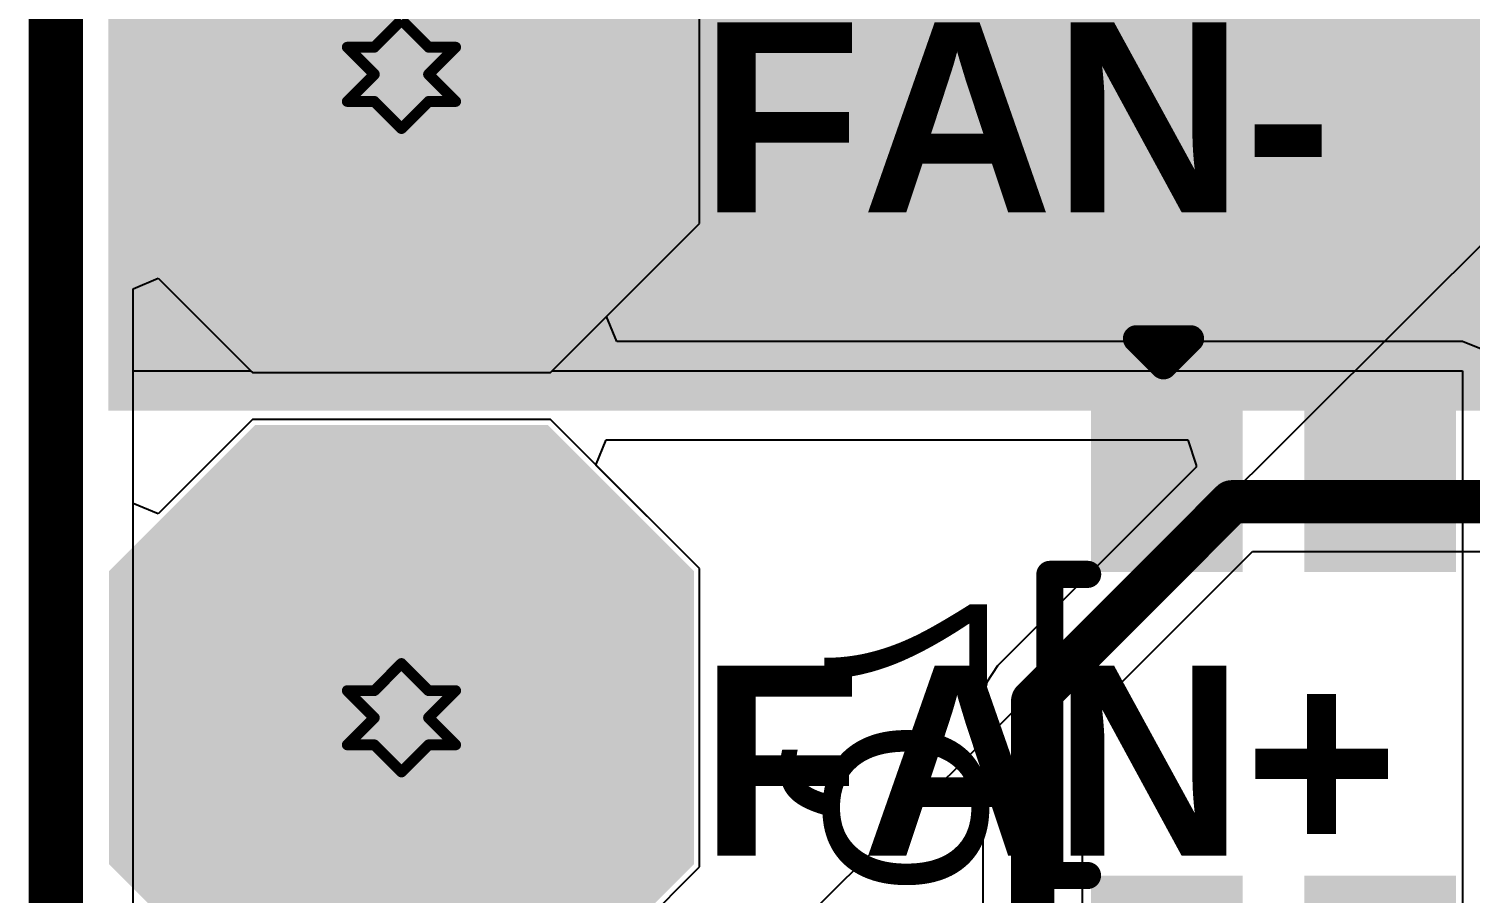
# Model space of a CAD drawing. Header units: inches. Extents: x -22 to 5433, y -13 to 5447.
# Drawn here: x -21.59 to -14.83, y 19.32 to 23.37 of the extents above; entities that cross this region are included whole.
import ezdxf

# ---------------------------------------------------------------- set-up
doc = ezdxf.new("R2010")
doc.units = ezdxf.units.IN
for name, color, linetype in [('Board_outline', 216, 'Continuous'), ('Bottom Layer', 5, 'Continuous'), ('Bottom Overlay', 54, 'Continuous'), ('Bottom Paste', 16, 'Continuous'), ('Bottom Solder', 6, 'Continuous'), ('Drill Drawing', 1, 'Continuous'), ('Ground', 16, 'Continuous'), ('Multi-Layer', 9, 'Continuous'), ('Pad Holes', 156, 'Continuous'), ('Power', 76, 'Continuous'), ('Top Layer', 1, 'Continuous'), ('Top Overlay', 2, 'Continuous'), ('Top Solder', 216, 'Continuous')]:
    doc.layers.add(name, color=color, linetype=linetype)
doc.styles.add('Arial', font='', dxfattribs={"height": 0.2})
doc.styles.add('Arial_Bold', font='', dxfattribs={"height": 0.2})
doc.styles.get('Arial').set_extended_font_data('Arial')
doc.styles.get('Arial_Bold').set_extended_font_data('Arial', bold=True)

msp = doc.modelspace()

# ---------------------------------------------------------------- hatches: boundary and pattern name
at = {"layer": 'Bottom Layer'}
for points in [[(-19.2036, 24.423), (-20.4736, 24.423), (-21.1086, 23.788), (-21.1086, 22.518), (-20.4736, 21.883), (-19.2036, 21.883), (-18.5686, 22.518), (-18.5686, 23.788)], [(-16.5054, 21.6229), (-15.9974, 21.6229), (-15.9974, 20.9239), (-16.5054, 20.9239)], [(-15.5044, 21.6229), (-14.9964, 21.6229), (-14.9964, 20.9239), (-15.5044, 20.9239)], [(-19.2036, 21.4088), (-20.4736, 21.4088), (-21.1086, 20.7738), (-21.1086, 19.5038), (-20.4736, 18.8688), (-19.2036, 18.8688), (-18.5686, 19.5038), (-18.5686, 20.7738)]]:
    msp.add_hatch(color=5, dxfattribs=at).paths.add_polyline_path(points)
at = {"layer": 'Bottom Paste'}
for points in [[(-16.5054, 21.6229), (-15.9974, 21.6229), (-15.9974, 20.9239), (-16.5054, 20.9239)], [(-15.5044, 21.6229), (-14.9964, 21.6229), (-14.9964, 20.9239), (-15.5044, 20.9239)]]:
    msp.add_hatch(color=16, dxfattribs=at).paths.add_polyline_path(points)
at = {"layer": 'Bottom Solder'}
for points in [[(-19.1528, 24.5246), (-20.5244, 24.5246), (-21.2102, 23.8388), (-21.2102, 22.4672), (-20.5244, 21.7814), (-19.1528, 21.7814), (-18.467, 22.4672), (-18.467, 23.8388)], [(-16.607, 21.7245), (-15.8958, 21.7245), (-15.8958, 20.8223), (-16.607, 20.8223)], [(-15.606, 21.7245), (-14.8948, 21.7245), (-14.8948, 20.8223), (-15.606, 20.8223)], [(-19.1528, 21.5104), (-20.5244, 21.5104), (-21.2102, 20.8246), (-21.2102, 19.453), (-20.5244, 18.7672), (-19.1528, 18.7672), (-18.467, 19.453), (-18.467, 20.8246)], [(-16.607, 19.3995), (-15.8958, 19.3995), (-15.8958, 18.4973), (-16.607, 18.4973)], [(-15.606, 19.3995), (-14.8948, 19.3995), (-14.8948, 18.4973), (-15.606, 18.4973)]]:
    msp.add_hatch(color=6, dxfattribs=at).paths.add_polyline_path(points)
at = {"layer": 'Ground'}
for points in [[(-19.2036, 24.423), (-20.4736, 24.423), (-21.1086, 23.788), (-21.1086, 22.518), (-20.4736, 21.883), (-19.2036, 21.883), (-18.5686, 22.518), (-18.5686, 23.788)], [(-19.2036, 21.4088), (-20.4736, 21.4088), (-21.1086, 20.7738), (-21.1086, 19.5038), (-20.4736, 18.8688), (-19.2036, 18.8688), (-18.5686, 19.5038), (-18.5686, 20.7738)]]:
    msp.add_hatch(color=16, dxfattribs=at).paths.add_polyline_path(points)
at = {"layer": 'Multi-Layer'}
for points in [[(-19.2036, 24.423), (-20.4736, 24.423), (-21.1086, 23.788), (-21.1086, 22.518), (-20.4736, 21.883), (-19.2036, 21.883), (-18.5686, 22.518), (-18.5686, 23.788)], [(-19.2036, 21.4088), (-20.4736, 21.4088), (-21.1086, 20.7738), (-21.1086, 19.5038), (-20.4736, 18.8688), (-19.2036, 18.8688), (-18.5686, 19.5038), (-18.5686, 20.7738)]]:
    msp.add_hatch(color=9, dxfattribs=at).paths.add_polyline_path(points)
at = {"layer": 'Pad Holes'}
h = msp.add_hatch(color=7, dxfattribs=at)
edge = h.paths.add_edge_path()
edge.add_arc((-19.8386, 23.153), 0.508, 0, 360)
h = msp.add_hatch(color=7, dxfattribs=at)
edge = h.paths.add_edge_path()
edge.add_arc((-19.8386, 20.1388), 0.508, 0, 360)
at = {"layer": 'Power'}
for points in [[(-19.2036, 24.423), (-20.4736, 24.423), (-21.1086, 23.788), (-21.1086, 22.518), (-20.4736, 21.883), (-19.2036, 21.883), (-18.5686, 22.518), (-18.5686, 23.788)], [(-19.2036, 21.4088), (-20.4736, 21.4088), (-21.1086, 20.7738), (-21.1086, 19.5038), (-20.4736, 18.8688), (-19.2036, 18.8688), (-18.5686, 19.5038), (-18.5686, 20.7738)]]:
    msp.add_hatch(color=76, dxfattribs=at).paths.add_polyline_path(points)
at = {"layer": 'Top Layer'}
for points in [[(-21.2132, 21.5774), (-13.0464, 21.5774), (-13.0464, 24.423), (-21.2132, 24.423)], [(-19.2036, 24.423), (-20.4736, 24.423), (-21.1086, 23.788), (-21.1086, 22.518), (-20.4736, 21.883), (-19.2036, 21.883), (-18.5686, 22.518), (-18.5686, 23.788)], [(-19.2036, 21.4088), (-20.4736, 21.4088), (-21.1086, 20.7738), (-21.1086, 19.5038), (-20.4736, 18.8688), (-19.2036, 18.8688), (-18.5686, 19.5038), (-18.5686, 20.7738)]]:
    msp.add_hatch(color=1, dxfattribs=at).paths.add_polyline_path(points)
at = {"layer": 'Top Solder'}
for points in [[(-19.1528, 24.5246), (-20.5244, 24.5246), (-21.2102, 23.8388), (-21.2102, 22.4672), (-20.5244, 21.7814), (-19.1528, 21.7814), (-18.467, 22.4672), (-18.467, 23.8388)], [(-19.1528, 21.5104), (-20.5244, 21.5104), (-21.2102, 20.8246), (-21.2102, 19.453), (-20.5244, 18.7672), (-19.1528, 18.7672), (-18.467, 19.453), (-18.467, 20.8246)]]:
    msp.add_hatch(color=216, dxfattribs=at).paths.add_polyline_path(points)

# ---------------------------------------------------------------- linework, layer by layer
at = {"layer": 'Board_outline'}
msp.add_lwpolyline([(-21.4584, -2.0049, 0.254, 0.254, 0), (-21.4584, 32.9924, 0.254, 0.254, 0)], format="xyseb", dxfattribs=at)
msp.add_lwpolyline([(-21.4584, -2.0049, 0.254, 0.254, 0), (-21.4584, 32.9924, 0.254, 0.254, 0)], format="xyseb", dxfattribs=at)
at = {"layer": 'Bottom Layer'}
for p, q in [((-18.4416, 22.4545), (-18.4416, 23.8515)), ((-18.8769, 22.0192), (-18.4416, 22.4545)), ((-18.8283, 21.9019), (-18.8769, 22.0192)), ((-14.8649, 21.9019), (-18.8283, 21.9019)), ((-14.7677, 21.8617), (-14.8649, 21.9019)), ((-21.0958, 18.8688), (-21.0958, 21.7644)), ((-21.0958, 21.7644), (-20.5456, 21.7644)), ((-20.5456, 21.7644), (-20.5371, 21.756)), ((-19.1401, 21.756), (-19.1317, 21.7644)), ((-19.1317, 21.7644), (-14.8649, 21.7644)), ((-14.8649, 21.7644), (-14.8649, 14.9746)), ((-20.5371, 21.756), (-19.1401, 21.756))]:
    msp.add_line(p, q, dxfattribs=at)
at = {"layer": 'Bottom Overlay'}
for points in [[(-16.3934, 21.9143, 0.127, 0.127, 0), (-16.2664, 21.7873, 0.127, 0.127, 0)], [(-16.3934, 21.9143, 0.127, 0.127, 0), (-16.1394, 21.9143, 0.127, 0.127, 0)], [(-16.2664, 21.7873, 0.127, 0.127, 0), (-16.1394, 21.9143, 0.127, 0.127, 0)], [(-16.7998, 19.3997, 0.127, 0.127, 0), (-16.7992, 20.8105, 0.127, 0.127, 0)], [(-16.7992, 20.8105, 0.127, 0.127, 0), (-16.622, 20.8105, 0.127, 0.127, 0)], [(-16.7998, 19.3997, 0.127, 0.127, 0), (-16.6226, 19.3997, 0.127, 0.127, 0)]]:
    msp.add_lwpolyline(points, format="xyseb", dxfattribs=at)
for points in [[(-16.4251, 21.9143, 0.0635, 0.0635, 1), (-16.3616, 21.9143, 0.0635, 0.0635, 1)], [(-16.4251, 21.9143, 0.0635, 0.0635, 1), (-16.3616, 21.9143, 0.0635, 0.0635, 1)], [(-16.1711, 21.9143, 0.0635, 0.0635, 1), (-16.1076, 21.9143, 0.0635, 0.0635, 1)], [(-16.1711, 21.9143, 0.0635, 0.0635, 1), (-16.1076, 21.9143, 0.0635, 0.0635, 1)], [(-16.2981, 21.7873, 0.0635, 0.0635, 1), (-16.2346, 21.7873, 0.0635, 0.0635, 1)], [(-16.2981, 21.7873, 0.0635, 0.0635, 1), (-16.2346, 21.7873, 0.0635, 0.0635, 1)], [(-16.8309, 20.8105, 0.0635, 0.0635, 1), (-16.7674, 20.8105, 0.0635, 0.0635, 1)], [(-16.8309, 20.8105, 0.0635, 0.0635, 1), (-16.7674, 20.8105, 0.0635, 0.0635, 1)], [(-16.6537, 20.8105, 0.0635, 0.0635, 1), (-16.5902, 20.8105, 0.0635, 0.0635, 1)], [(-16.8315, 19.3997, 0.0635, 0.0635, 1), (-16.768, 19.3997, 0.0635, 0.0635, 1)], [(-16.8315, 19.3997, 0.0635, 0.0635, 1), (-16.768, 19.3997, 0.0635, 0.0635, 1)], [(-16.6543, 19.3997, 0.0635, 0.0635, 1), (-16.5908, 19.3997, 0.0635, 0.0635, 1)]]:
    msp.add_lwpolyline(points, format="xyseb", close=True, dxfattribs=at)
at = {"layer": 'Bottom Solder'}
msp.add_line((-19.4386, 17.7117), (5432.8521, 5447.4931), dxfattribs=at)
at = {"layer": 'Drill Drawing'}
for points in [[(-19.9656, 23.28, 0.0508, 0.0508, 0), (-19.8386, 23.407, 0.0508, 0.0508, 0)], [(-19.8386, 23.407, 0.0508, 0.0508, 0), (-19.7116, 23.28, 0.0508, 0.0508, 0)], [(-20.0926, 23.28, 0.0508, 0.0508, 0), (-19.9656, 23.153, 0.0508, 0.0508, 0)], [(-20.0926, 23.28, 0.0508, 0.0508, 0), (-19.9656, 23.28, 0.0508, 0.0508, 0)], [(-19.7116, 23.28, 0.0508, 0.0508, 0), (-19.5846, 23.28, 0.0508, 0.0508, 0)], [(-19.7116, 23.153, 0.0508, 0.0508, 0), (-19.5846, 23.28, 0.0508, 0.0508, 0)], [(-20.0926, 23.026, 0.0508, 0.0508, 0), (-19.9656, 23.153, 0.0508, 0.0508, 0)], [(-19.7116, 23.153, 0.0508, 0.0508, 0), (-19.5846, 23.026, 0.0508, 0.0508, 0)], [(-20.0926, 23.026, 0.0508, 0.0508, 0), (-19.9656, 23.026, 0.0508, 0.0508, 0)], [(-19.9656, 23.026, 0.0508, 0.0508, 0), (-19.8386, 22.899, 0.0508, 0.0508, 0)], [(-19.8386, 22.899, 0.0508, 0.0508, 0), (-19.7116, 23.026, 0.0508, 0.0508, 0)], [(-19.7116, 23.026, 0.0508, 0.0508, 0), (-19.5846, 23.026, 0.0508, 0.0508, 0)], [(-19.9656, 20.2658, 0.0508, 0.0508, 0), (-19.8386, 20.3928, 0.0508, 0.0508, 0)], [(-19.8386, 20.3928, 0.0508, 0.0508, 0), (-19.7116, 20.2658, 0.0508, 0.0508, 0)], [(-20.0926, 20.2658, 0.0508, 0.0508, 0), (-19.9656, 20.1388, 0.0508, 0.0508, 0)], [(-20.0926, 20.2658, 0.0508, 0.0508, 0), (-19.9656, 20.2658, 0.0508, 0.0508, 0)], [(-19.7116, 20.2658, 0.0508, 0.0508, 0), (-19.5846, 20.2658, 0.0508, 0.0508, 0)], [(-19.7116, 20.1388, 0.0508, 0.0508, 0), (-19.5846, 20.2658, 0.0508, 0.0508, 0)], [(-20.0926, 20.0118, 0.0508, 0.0508, 0), (-19.9656, 20.1388, 0.0508, 0.0508, 0)], [(-19.7116, 20.1388, 0.0508, 0.0508, 0), (-19.5846, 20.0118, 0.0508, 0.0508, 0)], [(-20.0926, 20.0118, 0.0508, 0.0508, 0), (-19.9656, 20.0118, 0.0508, 0.0508, 0)], [(-19.9656, 20.0118, 0.0508, 0.0508, 0), (-19.8386, 19.8848, 0.0508, 0.0508, 0)], [(-19.8386, 19.8848, 0.0508, 0.0508, 0), (-19.7116, 20.0118, 0.0508, 0.0508, 0)], [(-19.7116, 20.0118, 0.0508, 0.0508, 0), (-19.5846, 20.0118, 0.0508, 0.0508, 0)]]:
    msp.add_lwpolyline(points, format="xyseb", dxfattribs=at)
for points in [[(-20.1053, 23.28, 0.0254, 0.0254, 1), (-20.0799, 23.28, 0.0254, 0.0254, 1)], [(-20.1053, 23.28, 0.0254, 0.0254, 1), (-20.0799, 23.28, 0.0254, 0.0254, 1)], [(-19.9783, 23.28, 0.0254, 0.0254, 1), (-19.9529, 23.28, 0.0254, 0.0254, 1)], [(-19.9783, 23.28, 0.0254, 0.0254, 1), (-19.9529, 23.28, 0.0254, 0.0254, 1)], [(-19.7243, 23.28, 0.0254, 0.0254, 1), (-19.6989, 23.28, 0.0254, 0.0254, 1)], [(-19.7243, 23.28, 0.0254, 0.0254, 1), (-19.6989, 23.28, 0.0254, 0.0254, 1)], [(-19.5973, 23.28, 0.0254, 0.0254, 1), (-19.5719, 23.28, 0.0254, 0.0254, 1)], [(-19.5973, 23.28, 0.0254, 0.0254, 1), (-19.5719, 23.28, 0.0254, 0.0254, 1)], [(-19.9783, 23.153, 0.0254, 0.0254, 1), (-19.9529, 23.153, 0.0254, 0.0254, 1)], [(-19.9783, 23.153, 0.0254, 0.0254, 1), (-19.9529, 23.153, 0.0254, 0.0254, 1)], [(-19.7243, 23.153, 0.0254, 0.0254, 1), (-19.6989, 23.153, 0.0254, 0.0254, 1)], [(-19.7243, 23.153, 0.0254, 0.0254, 1), (-19.6989, 23.153, 0.0254, 0.0254, 1)], [(-20.1053, 23.026, 0.0254, 0.0254, 1), (-20.0799, 23.026, 0.0254, 0.0254, 1)], [(-20.1053, 23.026, 0.0254, 0.0254, 1), (-20.0799, 23.026, 0.0254, 0.0254, 1)], [(-19.9783, 23.026, 0.0254, 0.0254, 1), (-19.9529, 23.026, 0.0254, 0.0254, 1)], [(-19.9783, 23.026, 0.0254, 0.0254, 1), (-19.9529, 23.026, 0.0254, 0.0254, 1)], [(-19.7243, 23.026, 0.0254, 0.0254, 1), (-19.6989, 23.026, 0.0254, 0.0254, 1)], [(-19.7243, 23.026, 0.0254, 0.0254, 1), (-19.6989, 23.026, 0.0254, 0.0254, 1)], [(-19.5973, 23.026, 0.0254, 0.0254, 1), (-19.5719, 23.026, 0.0254, 0.0254, 1)], [(-19.5973, 23.026, 0.0254, 0.0254, 1), (-19.5719, 23.026, 0.0254, 0.0254, 1)], [(-19.8513, 22.899, 0.0254, 0.0254, 1), (-19.8259, 22.899, 0.0254, 0.0254, 1)], [(-19.8513, 22.899, 0.0254, 0.0254, 1), (-19.8259, 22.899, 0.0254, 0.0254, 1)], [(-19.8513, 20.3928, 0.0254, 0.0254, 1), (-19.8259, 20.3928, 0.0254, 0.0254, 1)], [(-19.8513, 20.3928, 0.0254, 0.0254, 1), (-19.8259, 20.3928, 0.0254, 0.0254, 1)], [(-20.1053, 20.2658, 0.0254, 0.0254, 1), (-20.0799, 20.2658, 0.0254, 0.0254, 1)], [(-20.1053, 20.2658, 0.0254, 0.0254, 1), (-20.0799, 20.2658, 0.0254, 0.0254, 1)], [(-19.9783, 20.2658, 0.0254, 0.0254, 1), (-19.9529, 20.2658, 0.0254, 0.0254, 1)], [(-19.9783, 20.2658, 0.0254, 0.0254, 1), (-19.9529, 20.2658, 0.0254, 0.0254, 1)], [(-19.7243, 20.2658, 0.0254, 0.0254, 1), (-19.6989, 20.2658, 0.0254, 0.0254, 1)], [(-19.7243, 20.2658, 0.0254, 0.0254, 1), (-19.6989, 20.2658, 0.0254, 0.0254, 1)], [(-19.5973, 20.2658, 0.0254, 0.0254, 1), (-19.5719, 20.2658, 0.0254, 0.0254, 1)], [(-19.5973, 20.2658, 0.0254, 0.0254, 1), (-19.5719, 20.2658, 0.0254, 0.0254, 1)], [(-19.9783, 20.1388, 0.0254, 0.0254, 1), (-19.9529, 20.1388, 0.0254, 0.0254, 1)], [(-19.9783, 20.1388, 0.0254, 0.0254, 1), (-19.9529, 20.1388, 0.0254, 0.0254, 1)], [(-19.7243, 20.1388, 0.0254, 0.0254, 1), (-19.6989, 20.1388, 0.0254, 0.0254, 1)], [(-19.7243, 20.1388, 0.0254, 0.0254, 1), (-19.6989, 20.1388, 0.0254, 0.0254, 1)], [(-20.1053, 20.0118, 0.0254, 0.0254, 1), (-20.0799, 20.0118, 0.0254, 0.0254, 1)], [(-20.1053, 20.0118, 0.0254, 0.0254, 1), (-20.0799, 20.0118, 0.0254, 0.0254, 1)], [(-19.9783, 20.0118, 0.0254, 0.0254, 1), (-19.9529, 20.0118, 0.0254, 0.0254, 1)], [(-19.9783, 20.0118, 0.0254, 0.0254, 1), (-19.9529, 20.0118, 0.0254, 0.0254, 1)], [(-19.7243, 20.0118, 0.0254, 0.0254, 1), (-19.6989, 20.0118, 0.0254, 0.0254, 1)], [(-19.7243, 20.0118, 0.0254, 0.0254, 1), (-19.6989, 20.0118, 0.0254, 0.0254, 1)], [(-19.5973, 20.0118, 0.0254, 0.0254, 1), (-19.5719, 20.0118, 0.0254, 0.0254, 1)], [(-19.5973, 20.0118, 0.0254, 0.0254, 1), (-19.5719, 20.0118, 0.0254, 0.0254, 1)], [(-19.8513, 19.8848, 0.0254, 0.0254, 1), (-19.8259, 19.8848, 0.0254, 0.0254, 1)], [(-19.8513, 19.8848, 0.0254, 0.0254, 1), (-19.8259, 19.8848, 0.0254, 0.0254, 1)]]:
    msp.add_lwpolyline(points, format="xyseb", close=True, dxfattribs=at)
at = {"layer": 'Ground'}
for p, q in [((-18.4416, 22.4545), (-18.4416, 23.8515)), ((-19.1401, 21.756), (-18.4416, 22.4545)), ((-21.0958, 22.1488), (-20.9785, 22.1974)), ((-20.9785, 22.1974), (-20.5371, 21.756)), ((-21.0958, 21.1431), (-21.0958, 22.1488)), ((-20.5371, 21.756), (-19.1401, 21.756)), ((-20.5371, 21.5358), (-20.9785, 21.0945)), ((-19.1401, 21.5358), (-20.5371, 21.5358)), ((-18.4416, 20.8373), (-19.1401, 21.5358)), ((-20.9785, 21.0945), (-21.0958, 21.1431)), ((-18.4416, 19.4403), (-18.4416, 20.8373)), ((-19.1401, 18.7418), (-18.4416, 19.4403))]:
    msp.add_line(p, q, dxfattribs=at)
at = {"layer": 'Power'}
for p, q in [((-18.4416, 22.4545), (-18.4416, 23.8515)), ((-19.1401, 21.756), (-18.4416, 22.4545)), ((-21.0958, 22.1488), (-20.9785, 22.1974)), ((-20.9785, 22.1974), (-20.5371, 21.756)), ((-21.0958, 17.1391), (-21.0958, 22.1488)), ((-20.5371, 21.756), (-19.1401, 21.756))]:
    msp.add_line(p, q, dxfattribs=at)
at = {"layer": 'Top Layer'}
for p, q in [((-18.9269, 21.3226), (-18.8783, 21.44)), ((-18.8783, 21.44), (-16.1528, 21.44)), ((-16.1528, 21.44), (-16.1134, 21.3228)), ((-18.4416, 20.8373), (-18.9269, 21.3226)), ((-16.1132, 21.313), (-17.0443, 20.3818)), ((-16.1134, 21.3228), (-16.1132, 21.313)), ((-16.6465, 20.1205), (-15.8496, 20.9174)), ((-15.8496, 20.9174), (-14.116, 20.9174)), ((-18.4416, 19.4403), (-18.4416, 20.8373)), ((-17.0443, 20.3818), (-17.0949, 20.3062)), ((-17.0949, 20.3062), (-17.1126, 20.217)), ((-17.1126, 20.217), (-17.1126, 19.1462)), ((-16.6465, 19.1462), (-16.6465, 20.1205)), ((-19.1401, 18.7418), (-18.4416, 19.4403))]:
    msp.add_line(p, q, dxfattribs=at)
for points in [[(-16.8795, 20.217, 0.2032, 0.2032, 0), (-15.9461, 21.1504, 0.2032, 0.2032, 0)], [(-15.9461, 21.1504, 0.2032, 0.2032, 0), (-13.7503, 21.1504, 0.2032, 0.2032, 0)], [(-16.8795, 18.5592, 0.2032, 0.2032, 0), (-16.8795, 20.217, 0.2032, 0.2032, 0)]]:
    msp.add_lwpolyline(points, format="xyseb", dxfattribs=at)
for points in [[(-15.9969, 21.1504, 0.1016, 0.1016, 1), (-15.8953, 21.1504, 0.1016, 0.1016, 1)], [(-15.9969, 21.1504, 0.1016, 0.1016, 1), (-15.8953, 21.1504, 0.1016, 0.1016, 1)], [(-16.9303, 20.217, 0.1016, 0.1016, 1), (-16.8287, 20.217, 0.1016, 0.1016, 1)], [(-16.9303, 20.217, 0.1016, 0.1016, 1), (-16.8287, 20.217, 0.1016, 0.1016, 1)]]:
    msp.add_lwpolyline(points, format="xyseb", close=True, dxfattribs=at)

# ---------------------------------------------------------------- texts
at = {"layer": 'Bottom Overlay', "style": 'Arial', "text_generation_flag": 2}
msp.add_text('Q7', height=0.762, rotation=270, dxfattribs=at).set_placement((-17.8561, 19.3042))
at = {"layer": 'Top Overlay', "style": 'Arial_Bold'}
for s, p in [('FAN-', (-18.4404, 22.5071)), ('FAN+', (-18.4404, 19.493))]:
    msp.add_text(s, height=0.889, rotation=360, dxfattribs=at).set_placement(p)

doc.saveas('drawing.dxf')
